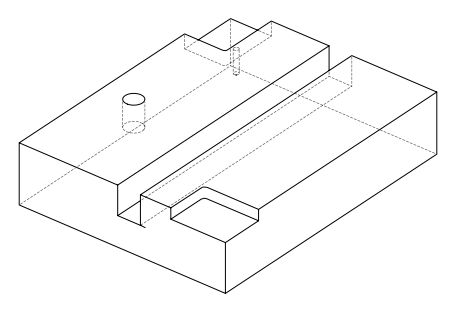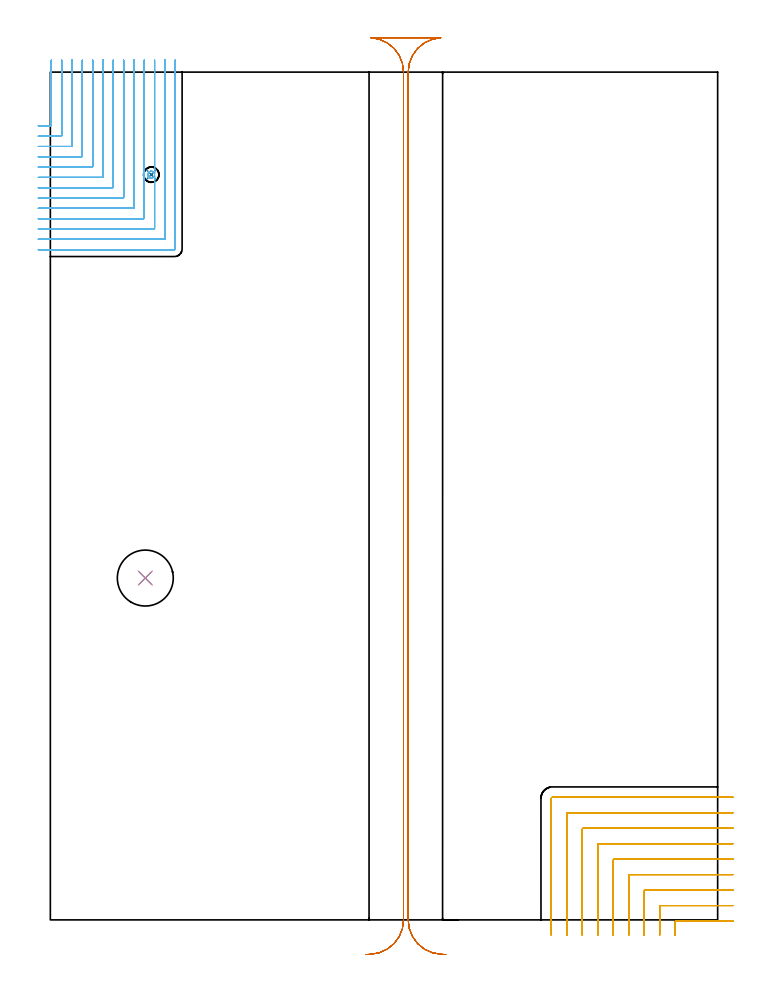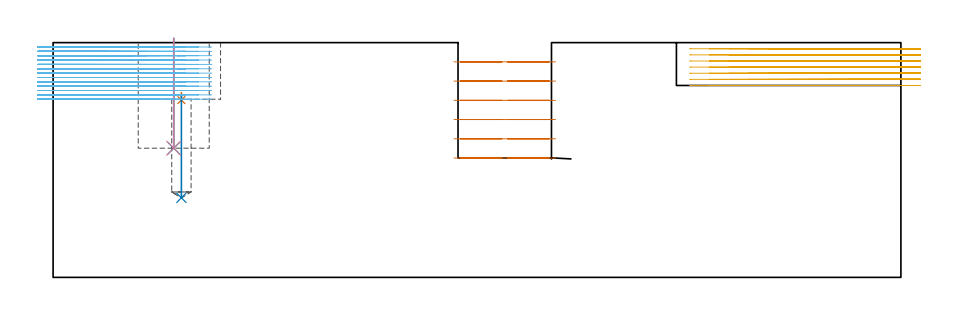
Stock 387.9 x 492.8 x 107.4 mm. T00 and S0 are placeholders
(PLAN: 7 operations, 6 tool changes, 74.8 min)
(1 SPOT_DRILL | STEP1POCKET | NXT0321_9005460120000 | 0.03 min | 2803 mm3)
(2 DRILL_BLIND_HOLE_INTO_CENTER | STEP1POCKET | UGT0301_205 | 0.2 min | 2714 mm3)
(3 INDEXABLE_INSERT_DRILL_BLIND_HOLE_FROM_SOLID | STEP1POCKET_1 | NXT0302_013 | 0.2 min | 16615 mm3)
(4 DRILL_TO_ENLARGE_BLIND_HOLE | STEP1POCKET_1 | UGT0301_382 | 0.2 min | 23415 mm3)
(5 MILL_CORNER_NOTCH_RECTANGULAR | CORNER_NOTCH_RECTANGULAR | NXT0201_011 | Follow Part, ap 3, ae 75% | 15.87 min | 155416 mm3)
(6 MILL_CORNER_NOTCH_RECTANGULAR_1 | CORNER_NOTCH_RECTANGULAR_1 | NXT0201_009 | Follow Part, ap 2, ae 75% | 44.31 min | 209743 mm3)
(7 MILL_RECTANGULAR_SLOT | SLOT_RECTANGULAR | UGT0201_019 | Follow Part, ap 10, ae 75% | 13.95 min | 1111227 mm3)
(TOOL NXT0321_9005460120000 | NC Spot Drill, 142deg, 12mm, Carbide, Uncoated | D12 PA142 FL30 Z2)
(TOOL UGT0301_205 | Twist Drill 8.9 mm | D8.9 PA118 FL78 Z2)
(TOOL NXT0302_013 | Index. Insert Drill 21mm [880-D2100L25-05] | D21 PA176 FL105 Z2)
(TOOL UGT0301_382 | Twist Drill Flat Bottom 32.5 mm | D32.5 PA180 FL175 Z2)
(TOOL NXT0201_011 | ENDMILL 12mm [2P460-1200-NA 1630] | D12 FL38 Z6)
(TOOL NXT0201_009 | ENDMILL 8mm [2P460-0800-NA 1630] | D8 FL26 Z6)
(TOOL UGT0201_019 | End mill 40 mm | D40 FL63 Z6)
(OP 1 SPOT_DRILL)
G17 G21 G94 G90
T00 M6
G54
G17 G0 G90 X58.7 Y433.2 S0 M3
G43 Z117.4 H0
G94 G81 G98 Z81.117 F250. R84.5
G80
M5
M2
(OP 2 DRILL_BLIND_HOLE_INTO_CENTER)
G17 G21 G94 G90
T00 M6
G54
G17 G0 G90 X58.7 Y433.2 S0 M3
G43 Z117.4 H0
G94 G81 G98 Z36.4 F250. R83.5
G80
M5
M2
(OP 3 INDEXABLE_INSERT_DRILL_BLIND_HOLE_FROM_SOLID)
G17 G21 G94 G90
T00 M6
G54
G17 G0 G90 X55.2 Y198.7 S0 M3
G43 Z117.4 H1
G94 G81 G98 Z59.1 F250. R109.4
G80
M5
M2
(OP 4 DRILL_TO_ENLARGE_BLIND_HOLE)
G17 G21 G94 G90
T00 M6
G54
G17 G0 G90 X55.2 Y198.7 S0 M3
G43 Z117.4 H0
G94 G81 G98 Z59.1 F250. R109.4
G80
M5
M2
(OP 5 MILL_CORNER_NOTCH_RECTANGULAR)
G17 G21 G94 G90
T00 M6
G54
G17 G0 G90 X396.859 Y-0.7 S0 M3
G43 Z117.4 H1
Z104.6
G94 G1 X393.859 F250.
X363.794 F500.
G3 X363.2 Y-1.294 R0.6
G1 Y-6.
Y-9. F250.
G0 Z117.4
X396.9 Y8.3
Z104.6
G1 X393.9
X354.795 F500.
G3 X354.2 Y7.705 R0.6
G1 Y-6.
Y-9. F250.
G0 Z117.4
X396.9 Y17.3
Z104.6
G1 X393.9
X345.795 F500.
G3 X345.2 Y16.705 R0.6
G1 Y-6.
Y-9. F250.
G0 Z117.4
X396.9 Y26.3
Z104.6
G1 X393.9
X336.795 F500.
G3 X336.2 Y25.705 R0.6
G1 Y-6.
Y-9. F250.
G0 Z117.4
X396.9 Y35.3
Z104.6
G1 X393.9
X327.795 F500.
G3 X327.2 Y34.705 R0.6
G1 Y-6.
Y-9. F250.
G0 Z117.4
X396.9 Y44.3
Z104.6
G1 X393.9
X318.796 F500.
G3 X318.2 Y43.704 R0.6
G1 Y-6.
Y-9. F250.
G0 Z117.4
X396.9 Y53.3
Z104.6
G1 X393.9
X309.796 F500.
G3 X309.2 Y52.704 R0.6
G1 Y-6.
Y-9. F250.
G0 Z117.4
X396.9 Y62.3
Z104.6
G1 X393.9
X300.796 F500.
G3 X300.2 Y61.704 R0.6
G1 Y-6.
Y-9. F250.
G0 Z117.4
X396.9 Y71.3
Z104.6
G1 X393.9
X291.796 F500.
G3 X291.2 Y70.704 R0.6
G1 Y-6.
Y-9. F250.
G0 Z117.4
X396.859 Y-0.7
Z101.8
G1 X393.859
X363.794 F500.
G3 X363.2 Y-1.294 R0.6
G1 Y-6.
Y-9. F250.
G0 Z117.4
X396.9 Y8.3
Z101.8
G1 X393.9
X354.794 F500.
G3 X354.2 Y7.706 R0.6
G1 Y-6.
Y-9. F250.
G0 Z117.4
X396.9 Y17.3
Z101.8
G1 X393.9
X345.795 F500.
G3 X345.2 Y16.705 R0.6
G1 Y-6.
Y-9. F250.
G0 Z117.4
X396.9 Y26.3
Z101.8
G1 X393.9
X336.795 F500.
G3 X336.2 Y25.705 R0.6
G1 Y-6.
Y-9. F250.
G0 Z117.4
X396.9 Y35.3
Z101.8
G1 X393.9
X327.795 F500.
G3 X327.2 Y34.705 R0.6
G1 Y-6.
Y-9. F250.
G0 Z117.4
X396.9 Y44.3
Z101.8
G1 X393.9
X318.796 F500.
G3 X318.2 Y43.704 R0.6
G1 Y-6.
Y-9. F250.
G0 Z117.4
X396.9 Y53.3
Z101.8
G1 X393.9
X309.796 F500.
G3 X309.2 Y52.704 R0.6
G1 Y-6.
Y-9. F250.
G0 Z117.4
X396.9 Y62.3
Z101.8
G1 X393.9
X300.796 F500.
G3 X300.2 Y61.704 R0.6
G1 Y-6.
Y-9. F250.
G0 Z117.4
X396.9 Y71.3
Z101.8
G1 X393.9
X291.796 F500.
G3 X291.2 Y70.704 R0.6
G1 Y-6.
Y-9. F250.
G0 Z117.4
X396.859 Y-0.7
Z99.
G1 X393.859
X363.794 F500.
G3 X363.2 Y-1.294 R0.6
G1 Y-6.
Y-9. F250.
G0 Z117.4
X396.9 Y8.3
Z99.
G1 X393.9
X354.794 F500.
G3 X354.2 Y7.706 R0.6
G1 Y-6.
Y-9. F250.
G0 Z117.4
X396.9 Y17.3
Z99.
G1 X393.9
X345.795 F500.
G3 X345.2 Y16.705 R0.6
G1 Y-6.
Y-9. F250.
G0 Z117.4
X396.9 Y26.3
Z99.
G1 X393.9
X336.795 F500.
G3 X336.2 Y25.705 R0.6
G1 Y-6.
Y-9. F250.
G0 Z117.4
X396.9 Y35.3
Z99.
G1 X393.9
X327.795 F500.
G3 X327.2 Y34.705 R0.6
G1 Y-6.
Y-9. F250.
G0 Z117.4
X396.9 Y44.3
Z99.
G1 X393.9
X318.796 F500.
G3 X318.2 Y43.704 R0.6
G1 Y-6.
Y-9. F250.
G0 Z117.4
X396.9 Y53.3
Z99.
G1 X393.9
X309.796 F500.
G3 X309.2 Y52.704 R0.6
G1 Y-6.
Y-9. F250.
G0 Z117.4
X396.9 Y62.3
Z99.
G1 X393.9
X300.796 F500.
G3 X300.2 Y61.704 R0.6
G1 Y-6.
Y-9. F250.
G0 Z117.4
X396.9 Y71.3
Z99.
G1 X393.9
X291.796 F500.
G3 X291.2 Y70.704 R0.6
G1 Y-6.
Y-9. F250.
G0 Z117.4
X396.859 Y-0.7
Z96.2
G1 X393.859
X363.794 F500.
G3 X363.2 Y-1.294 R0.6
G1 Y-6.
Y-9. F250.
G0 Z117.4
X396.9 Y8.3
Z96.2
G1 X393.9
X354.794 F500.
G3 X354.2 Y7.706 R0.6
G1 Y-6.
Y-9. F250.
G0 Z117.4
X396.9 Y17.3
Z96.2
G1 X393.9
X345.795 F500.
G3 X345.2 Y16.705 R0.6
G1 Y-6.
Y-9. F250.
G0 Z117.4
X396.9 Y26.3
Z96.2
G1 X393.9
X336.795 F500.
G3 X336.2 Y25.705 R0.6
G1 Y-6.
Y-9. F250.
G0 Z117.4
X396.9 Y35.3
Z96.2
G1 X393.9
X327.795 F500.
G3 X327.2 Y34.705 R0.6
G1 Y-6.
Y-9. F250.
G0 Z117.4
X396.9 Y44.3
Z96.2
G1 X393.9
X318.796 F500.
G3 X318.2 Y43.704 R0.6
G1 Y-6.
Y-9. F250.
G0 Z117.4
X396.9 Y53.3
Z96.2
G1 X393.9
X309.796 F500.
G3 X309.2 Y52.704 R0.6
G1 Y-6.
Y-9. F250.
G0 Z117.4
X396.9 Y62.3
Z96.2
G1 X393.9
X300.796 F500.
G3 X300.2 Y61.704 R0.6
G1 Y-6.
Y-9. F250.
G0 Z117.4
X396.9 Y71.3
Z96.2
G1 X393.9
X291.796 F500.
G3 X291.2 Y70.704 R0.6
G1 Y-6.
Y-9. F250.
G0 Z117.4
X396.859 Y-0.7
Z93.4
G1 X393.859
X363.794 F500.
G3 X363.2 Y-1.294 R0.6
G1 Y-6.
Y-9. F250.
G0 Z117.4
X396.9 Y8.3
Z93.4
G1 X393.9
X354.794 F500.
G3 X354.2 Y7.706 R0.6
G1 Y-6.
Y-9. F250.
G0 Z117.4
X396.9 Y17.3
Z93.4
G1 X393.9
X345.795 F500.
G3 X345.2 Y16.705 R0.6
G1 Y-6.
Y-9. F250.
G0 Z117.4
X396.9 Y26.3
Z93.4
G1 X393.9
X336.795 F500.
G3 X336.2 Y25.705 R0.6
G1 Y-6.
Y-9. F250.
G0 Z117.4
X396.9 Y35.3
Z93.4
G1 X393.9
X327.795 F500.
G3 X327.2 Y34.705 R0.6
G1 Y-6.
Y-9. F250.
G0 Z117.4
X396.9 Y44.3
Z93.4
G1 X393.9
X318.796 F500.
G3 X318.2 Y43.704 R0.6
G1 Y-6.
Y-9. F250.
G0 Z117.4
X396.9 Y53.3
Z93.4
G1 X393.9
X309.796 F500.
G3 X309.2 Y52.704 R0.6
G1 Y-6.
Y-9. F250.
G0 Z117.4
X396.9 Y62.3
Z93.4
G1 X393.9
X300.796 F500.
G3 X300.2 Y61.704 R0.6
G1 Y-6.
Y-9. F250.
G0 Z117.4
X396.9 Y71.3
Z93.4
G1 X393.9
X291.796 F500.
G3 X291.2 Y70.704 R0.6
G1 Y-6.
Y-9. F250.
G0 Z117.4
X396.859 Y-0.7
Z90.6
G1 X393.859
X363.794 F500.
G3 X363.2 Y-1.294 R0.6
G1 Y-6.
Y-9. F250.
G0 Z117.4
X396.9 Y8.3
Z90.6
G1 X393.9
X354.794 F500.
G3 X354.2 Y7.706 R0.6
G1 Y-6.
Y-9. F250.
G0 Z117.4
X396.9 Y17.3
Z90.6
G1 X393.9
X345.795 F500.
G3 X345.2 Y16.705 R0.6
G1 Y-6.
Y-9. F250.
G0 Z117.4
X396.9 Y26.3
Z90.6
G1 X393.9
X336.795 F500.
G3 X336.2 Y25.705 R0.6
G1 Y-6.
Y-9. F250.
G0 Z117.4
X396.9 Y35.3
Z90.6
G1 X393.9
X327.795 F500.
G3 X327.2 Y34.705 R0.6
G1 Y-6.
Y-9. F250.
G0 Z117.4
X396.9 Y44.3
Z90.6
G1 X393.9
X318.796 F500.
G3 X318.2 Y43.704 R0.6
G1 Y-6.
Y-9. F250.
G0 Z117.4
X396.9 Y53.3
Z90.6
G1 X393.9
X309.796 F500.
G3 X309.2 Y52.704 R0.6
G1 Y-6.
Y-9. F250.
G0 Z117.4
X396.9 Y62.3
Z90.6
G1 X393.9
X300.796 F500.
G3 X300.2 Y61.704 R0.6
G1 Y-6.
Y-9. F250.
G0 Z117.4
X396.9 Y71.3
Z90.6
G1 X393.9
X291.796 F500.
G3 X291.2 Y70.704 R0.6
G1 Y-6.
Y-9. F250.
G0 Z117.4
X396.859 Y-0.7
Z87.8
G1 X393.859
X363.794 F500.
G3 X363.2 Y-1.294 R0.6
G1 Y-6.
Y-9. F250.
G0 Z117.4
X396.9 Y8.3
Z87.8
G1 X393.9
X354.794 F500.
G3 X354.2 Y7.706 R0.6
G1 Y-6.
Y-9. F250.
G0 Z117.4
X396.9 Y17.3
Z87.8
G1 X393.9
X345.795 F500.
G3 X345.2 Y16.705 R0.6
G1 Y-6.
Y-9. F250.
G0 Z117.4
X396.9 Y26.3
Z87.8
G1 X393.9
X336.795 F500.
G3 X336.2 Y25.705 R0.6
G1 Y-6.
Y-9. F250.
G0 Z117.4
X396.9 Y35.3
Z87.8
G1 X393.9
X327.795 F500.
G3 X327.2 Y34.705 R0.6
G1 Y-6.
Y-9. F250.
G0 Z117.4
X396.9 Y44.3
Z87.8
G1 X393.9
X318.796 F500.
G3 X318.2 Y43.704 R0.6
G1 Y-6.
Y-9. F250.
G0 Z117.4
X396.9 Y53.3
Z87.8
G1 X393.9
X309.796 F500.
G3 X309.2 Y52.704 R0.6
G1 Y-6.
Y-9. F250.
G0 Z117.4
X396.9 Y62.3
Z87.8
G1 X393.9
X300.796 F500.
G3 X300.2 Y61.704 R0.6
G1 Y-6.
Y-9. F250.
G0 Z117.4
X396.9 Y71.3
Z87.8
G1 X393.9
X291.796 F500.
G3 X291.2 Y70.704 R0.6
G1 Y-6.
Y-9. F250.
G0 Z117.4
M5
M2
(OP 6 MILL_CORNER_NOTCH_RECTANGULAR_1)
G17 G21 G94 G90
T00 M6
G54
G17 G0 G90 X-7. Y461.6 S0 M3
G43 Z117.4 H1
Z105.408
G94 G1 X-4. F250.
X0.205 F500.
G3 X0.6 Y461.995 R0.4
G1 Y496.8
Y499.8 F250.
G0 Z117.4
X-7. Y455.6
Z105.408
G1 X-4.
X6.205 F500.
G3 X6.6 Y455.995 R0.4
G1 Y496.8
Y499.8 F250.
G0 Z117.4
X-7. Y449.6
Z105.408
G1 X-4.
X12.205 F500.
G3 X12.6 Y449.995 R0.4
G1 Y496.8
Y499.8 F250.
G0 Z117.4
X-7. Y443.6
Z105.408
G1 X-4.
X18.205 F500.
G3 X18.6 Y443.995 R0.4
G1 Y496.8
Y499.8 F250.
G0 Z117.4
X-7. Y437.6
Z105.408
G1 X-4.
X24.204 F500.
G3 X24.6 Y437.996 R0.4
G1 Y496.8
Y499.8 F250.
G0 Z117.4
X-7. Y431.6
Z105.408
G1 X-4.
X30.204 F500.
G3 X30.6 Y431.996 R0.4
G1 Y496.8
Y499.8 F250.
G0 Z117.4
X-7. Y425.6
Z105.408
G1 X-4.
X36.204 F500.
G3 X36.6 Y425.996 R0.4
G1 Y496.8
Y499.8 F250.
G0 Z117.4
X-7. Y419.6
Z105.408
G1 X-4.
X42.204 F500.
G3 X42.6 Y419.996 R0.4
G1 Y496.8
Y499.8 F250.
G0 Z117.4
X-7. Y413.6
Z105.408
G1 X-4.
X48.204 F500.
G3 X48.6 Y413.996 R0.4
G1 Y496.8
Y499.8 F250.
G0 Z117.4
X-7. Y407.6
Z105.408
G1 X-4.
X54.204 F500.
G3 X54.6 Y407.996 R0.4
G1 Y496.8
Y499.8 F250.
G0 Z117.4
X-7. Y401.6
Z105.408
G1 X-4.
X60.203 F500.
G3 X60.6 Y401.997 R0.4
G1 Y432.647
G2 X59.16 Y431.269 R1.914
X58.826 Y431.219 R2.015
X57.507 Y431.607 R2.015
G1 X57.305 Y431.775
X57.217 Y431.866
X57.093 Y432.027
X56.874 Y432.424
G2 X56.873 Y433.986 R1.993
X57.914 Y435.026 R1.91
X59.48 Y435.024 R1.991
G1 X59.88 Y434.802
G2 X60.6 Y433.776 R1.998
G1 Y496.8
Y499.8 F250.
G0 Z117.4
X-7. Y395.6
Z105.408
G1 X-4.
X66.203 F500.
G3 X66.6 Y395.997 R0.4
G1 Y496.8
Y499.8 F250.
G0 Z117.4
X-7. Y389.6
Z105.408
G1 X-4.
X72.1 F500.
G3 X72.6 Y390.1 R0.5
G1 Y496.8
Y499.8 F250.
G0 Z117.4
X-7. Y461.6
Z103.415
G1 X-4.
X0.205 F500.
G3 X0.6 Y461.995 R0.4
G1 Y496.8
Y499.8 F250.
G0 Z117.4
X-7. Y455.6
Z103.415
G1 X-4.
X6.205 F500.
G3 X6.6 Y455.995 R0.4
G1 Y496.8
Y499.8 F250.
G0 Z117.4
X-7. Y449.6
Z103.415
G1 X-4.
X12.205 F500.
G3 X12.6 Y449.995 R0.4
G1 Y496.8
Y499.8 F250.
G0 Z117.4
X-7. Y443.6
Z103.415
G1 X-4.
X18.205 F500.
G3 X18.6 Y443.995 R0.4
G1 Y496.8
Y499.8 F250.
G0 Z117.4
X-7. Y437.6
Z103.415
G1 X-4.
X24.205 F500.
G3 X24.6 Y437.995 R0.4
G1 Y496.8
Y499.8 F250.
G0 Z117.4
X-7. Y431.6
Z103.415
G1 X-4.
X30.204 F500.
G3 X30.6 Y431.996 R0.4
G1 Y496.8
Y499.8 F250.
G0 Z117.4
X-7. Y425.6
Z103.415
G1 X-4.
X36.204 F500.
G3 X36.6 Y425.996 R0.4
G1 Y496.8
Y499.8 F250.
G0 Z117.4
X-7. Y419.6
Z103.415
G1 X-4.
X42.204 F500.
G3 X42.6 Y419.996 R0.4
G1 Y496.8
Y499.8 F250.
G0 Z117.4
X-7. Y413.6
Z103.415
G1 X-4.
X48.204 F500.
G3 X48.6 Y413.996 R0.4
G1 Y496.8
Y499.8 F250.
G0 Z117.4
X-7. Y407.6
Z103.415
G1 X-4.
X54.204 F500.
G3 X54.6 Y407.996 R0.4
G1 Y496.8
Y499.8 F250.
G0 Z117.4
X-7. Y401.6
Z103.415
G1 X-4.
X60.203 F500.
G3 X60.6 Y401.997 R0.4
G1 Y432.647
G2 X59.16 Y431.269 R1.914
X57.507 Y431.607 R2.015
G1 X57.305 Y431.775
X57.217 Y431.866
X57.093 Y432.027
X56.874 Y432.424
G2 X56.873 Y433.986 R1.993
X57.914 Y435.026 R1.91
X59.48 Y435.024 R1.991
G1 X59.88 Y434.802
G2 X60.6 Y433.776 R1.998
G1 Y496.8
Y499.8 F250.
G0 Z117.4
X-7. Y395.6
Z103.415
G1 X-4.
X66.203 F500.
G3 X66.6 Y395.997 R0.4
G1 Y496.8
Y499.8 F250.
G0 Z117.4
X-7. Y389.6
Z103.415
G1 X-4.
X72.1 F500.
G3 X72.6 Y390.1 R0.5
G1 Y496.8
Y499.8 F250.
G0 Z117.4
X-7. Y461.6
Z101.423
G1 X-4.
X0.205 F500.
G3 X0.6 Y461.995 R0.4
G1 Y496.8
Y499.8 F250.
G0 Z117.4
X-7. Y455.6
Z101.423
G1 X-4.
X6.205 F500.
G3 X6.6 Y455.995 R0.4
G1 Y496.8
Y499.8 F250.
G0 Z117.4
X-7. Y449.6
Z101.423
G1 X-4.
X12.205 F500.
G3 X12.6 Y449.995 R0.4
G1 Y496.8
Y499.8 F250.
G0 Z117.4
X-7. Y443.6
Z101.423
G1 X-4.
X18.205 F500.
G3 X18.6 Y443.995 R0.4
G1 Y496.8
Y499.8 F250.
G0 Z117.4
X-7. Y437.6
Z101.423
G1 X-4.
X24.205 F500.
G3 X24.6 Y437.995 R0.4
G1 Y496.8
Y499.8 F250.
G0 Z117.4
X-7. Y431.6
Z101.423
G1 X-4.
X30.204 F500.
G3 X30.6 Y431.996 R0.4
G1 Y496.8
Y499.8 F250.
G0 Z117.4
X-7. Y425.6
Z101.423
G1 X-4.
X36.204 F500.
G3 X36.6 Y425.996 R0.4
G1 Y496.8
Y499.8 F250.
G0 Z117.4
X-7. Y419.6
Z101.423
G1 X-4.
X42.204 F500.
G3 X42.6 Y419.996 R0.4
G1 Y496.8
Y499.8 F250.
G0 Z117.4
X-7. Y413.6
Z101.423
G1 X-4.
X48.204 F500.
G3 X48.6 Y413.996 R0.4
G1 Y496.8
Y499.8 F250.
G0 Z117.4
X-7. Y407.6
Z101.423
G1 X-4.
X54.204 F500.
G3 X54.6 Y407.996 R0.4
G1 Y496.8
Y499.8 F250.
G0 Z117.4
X-7. Y401.6
Z101.423
G1 X-4.
X60.203 F500.
G3 X60.6 Y401.997 R0.4
G1 Y432.647
G2 X59.16 Y431.269 R1.914
X57.507 Y431.607 R2.015
G1 X57.305 Y431.775
X57.217 Y431.866
X57.093 Y432.027
X56.874 Y432.424
G2 X56.873 Y433.986 R1.993
X57.914 Y435.026 R1.91
X59.48 Y435.024 R1.991
G1 X59.88 Y434.802
G2 X60.6 Y433.776 R1.998
G1 Y496.8
Y499.8 F250.
G0 Z117.4
X-7. Y395.6
Z101.423
G1 X-4.
X66.203 F500.
G3 X66.6 Y395.997 R0.4
G1 Y496.8
Y499.8 F250.
G0 Z117.4
X-7. Y389.6
Z101.423
G1 X-4.
X72.1 F500.
G3 X72.6 Y390.1 R0.5
G1 Y496.8
Y499.8 F250.
G0 Z117.4
X-7. Y461.6
Z99.431
G1 X-4.
X0.205 F500.
G3 X0.6 Y461.995 R0.4
G1 Y496.8
Y499.8 F250.
G0 Z117.4
X-7. Y455.6
Z99.431
G1 X-4.
X6.205 F500.
G3 X6.6 Y455.995 R0.4
G1 Y496.8
Y499.8 F250.
G0 Z117.4
X-7. Y449.6
Z99.431
G1 X-4.
X12.205 F500.
G3 X12.6 Y449.995 R0.4
G1 Y496.8
Y499.8 F250.
G0 Z117.4
X-7. Y443.6
Z99.431
G1 X-4.
X18.205 F500.
G3 X18.6 Y443.995 R0.4
G1 Y496.8
Y499.8 F250.
G0 Z117.4
X-7. Y437.6
Z99.431
G1 X-4.
X24.205 F500.
G3 X24.6 Y437.995 R0.4
G1 Y496.8
Y499.8 F250.
G0 Z117.4
X-7. Y431.6
Z99.431
G1 X-4.
X30.204 F500.
G3 X30.6 Y431.996 R0.4
G1 Y496.8
Y499.8 F250.
G0 Z117.4
X-7. Y425.6
Z99.431
G1 X-4.
X36.204 F500.
G3 X36.6 Y425.996 R0.4
G1 Y496.8
Y499.8 F250.
G0 Z117.4
X-7. Y419.6
Z99.431
G1 X-4.
X42.204 F500.
G3 X42.6 Y419.996 R0.4
G1 Y496.8
Y499.8 F250.
G0 Z117.4
X-7. Y413.6
Z99.431
G1 X-4.
X48.204 F500.
G3 X48.6 Y413.996 R0.4
G1 Y496.8
Y499.8 F250.
G0 Z117.4
X-7. Y407.6
Z99.431
G1 X-4.
X54.204 F500.
G3 X54.6 Y407.996 R0.4
G1 Y496.8
Y499.8 F250.
G0 Z117.4
X-7. Y401.6
Z99.431
G1 X-4.
X60.203 F500.
G3 X60.6 Y401.997 R0.4
G1 Y432.647
G2 X59.16 Y431.269 R1.914
X57.507 Y431.607 R2.015
G1 X57.305 Y431.775
X57.217 Y431.866
X57.093 Y432.027
X56.874 Y432.424
G2 X56.873 Y433.986 R1.993
X57.914 Y435.026 R1.91
X59.48 Y435.024 R1.991
G1 X59.88 Y434.802
G2 X60.6 Y433.776 R1.998
G1 Y496.8
Y499.8 F250.
G0 Z117.4
X-7. Y395.6
Z99.431
G1 X-4.
X66.203 F500.
G3 X66.6 Y395.997 R0.4
G1 Y496.8
Y499.8 F250.
G0 Z117.4
X-7. Y389.6
Z99.431
G1 X-4.
X72.1 F500.
G3 X72.6 Y390.1 R0.5
G1 Y496.8
Y499.8 F250.
G0 Z117.4
X-7. Y461.6
Z97.438
G1 X-4.
X0.205 F500.
G3 X0.6 Y461.995 R0.4
G1 Y496.8
Y499.8 F250.
G0 Z117.4
X-7. Y455.6
Z97.438
G1 X-4.
X6.205 F500.
G3 X6.6 Y455.995 R0.4
G1 Y496.8
Y499.8 F250.
G0 Z117.4
X-7. Y449.6
Z97.438
G1 X-4.
X12.205 F500.
G3 X12.6 Y449.995 R0.4
G1 Y496.8
Y499.8 F250.
G0 Z117.4
X-7. Y443.6
Z97.438
G1 X-4.
X18.205 F500.
G3 X18.6 Y443.995 R0.4
G1 Y496.8
Y499.8 F250.
G0 Z117.4
X-7. Y437.6
Z97.438
G1 X-4.
X24.205 F500.
G3 X24.6 Y437.995 R0.4
G1 Y496.8
Y499.8 F250.
G0 Z117.4
X-7. Y431.6
Z97.438
G1 X-4.
X30.204 F500.
G3 X30.6 Y431.996 R0.4
G1 Y496.8
Y499.8 F250.
G0 Z117.4
X-7. Y425.6
Z97.438
G1 X-4.
X36.204 F500.
G3 X36.6 Y425.996 R0.4
G1 Y496.8
Y499.8 F250.
G0 Z117.4
X-7. Y419.6
Z97.438
G1 X-4.
X42.204 F500.
G3 X42.6 Y419.996 R0.4
G1 Y496.8
Y499.8 F250.
G0 Z117.4
X-7. Y413.6
Z97.438
G1 X-4.
X48.204 F500.
G3 X48.6 Y413.996 R0.4
G1 Y496.8
Y499.8 F250.
G0 Z117.4
X-7. Y407.6
Z97.438
G1 X-4.
X54.204 F500.
G3 X54.6 Y407.996 R0.4
G1 Y496.8
Y499.8 F250.
G0 Z117.4
X-7. Y401.6
Z97.438
G1 X-4.
X60.203 F500.
G3 X60.6 Y401.997 R0.4
G1 Y432.647
G2 X59.16 Y431.269 R1.914
X57.507 Y431.607 R2.015
G1 X57.305 Y431.775
X57.217 Y431.866
X57.093 Y432.027
X56.874 Y432.424
G2 X56.873 Y433.986 R1.993
X57.914 Y435.026 R1.91
X59.48 Y435.024 R1.991
G1 X59.88 Y434.802
G2 X60.6 Y433.776 R1.998
G1 Y496.8
Y499.8 F250.
G0 Z117.4
X-7. Y395.6
Z97.438
G1 X-4.
X66.203 F500.
G3 X66.6 Y395.997 R0.4
G1 Y496.8
Y499.8 F250.
G0 Z117.4
X-7. Y389.6
Z97.438
G1 X-4.
X72.1 F500.
G3 X72.6 Y390.1 R0.5
G1 Y496.8
Y499.8 F250.
G0 Z117.4
X-7. Y461.6
Z95.446
G1 X-4.
X0.205 F500.
G3 X0.6 Y461.995 R0.4
G1 Y496.8
Y499.8 F250.
G0 Z117.4
X-7. Y455.6
Z95.446
G1 X-4.
X6.205 F500.
G3 X6.6 Y455.995 R0.4
G1 Y496.8
Y499.8 F250.
G0 Z117.4
X-7. Y449.6
Z95.446
G1 X-4.
X12.205 F500.
G3 X12.6 Y449.995 R0.4
G1 Y496.8
Y499.8 F250.
G0 Z117.4
X-7. Y443.6
Z95.446
G1 X-4.
X18.205 F500.
G3 X18.6 Y443.995 R0.4
G1 Y496.8
Y499.8 F250.
G0 Z117.4
X-7. Y437.6
Z95.446
G1 X-4.
X24.205 F500.
G3 X24.6 Y437.995 R0.4
G1 Y496.8
Y499.8 F250.
G0 Z117.4
X-7. Y431.6
Z95.446
G1 X-4.
X30.204 F500.
G3 X30.6 Y431.996 R0.4
G1 Y496.8
Y499.8 F250.
G0 Z117.4
X-7. Y425.6
Z95.446
G1 X-4.
X36.204 F500.
G3 X36.6 Y425.996 R0.4
G1 Y496.8
Y499.8 F250.
G0 Z117.4
X-7. Y419.6
Z95.446
G1 X-4.
X42.204 F500.
G3 X42.6 Y419.996 R0.4
G1 Y496.8
Y499.8 F250.
G0 Z117.4
X-7. Y413.6
Z95.446
G1 X-4.
X48.204 F500.
G3 X48.6 Y413.996 R0.4
G1 Y496.8
Y499.8 F250.
G0 Z117.4
X-7. Y407.6
Z95.446
G1 X-4.
X54.204 F500.
G3 X54.6 Y407.996 R0.4
G1 Y496.8
Y499.8 F250.
G0 Z117.4
X-7. Y401.6
Z95.446
G1 X-4.
X60.203 F500.
G3 X60.6 Y401.997 R0.4
G1 Y432.647
G2 X59.16 Y431.269 R1.914
X57.507 Y431.607 R2.015
G1 X57.305 Y431.775
X57.217 Y431.866
X57.093 Y432.027
X56.874 Y432.424
G2 X56.873 Y433.986 R1.993
X57.914 Y435.026 R1.91
X59.48 Y435.024 R1.991
G1 X59.88 Y434.802
G2 X60.6 Y433.776 R1.998
G1 Y496.8
Y499.8 F250.
G0 Z117.4
X-7. Y395.6
Z95.446
G1 X-4.
X66.203 F500.
G3 X66.6 Y395.997 R0.4
G1 Y496.8
Y499.8 F250.
G0 Z117.4
X-7. Y389.6
Z95.446
G1 X-4.
X72.1 F500.
G3 X72.6 Y390.1 R0.5
G1 Y496.8
Y499.8 F250.
G0 Z117.4
X-7. Y461.6
Z93.454
G1 X-4.
X0.205 F500.
G3 X0.6 Y461.995 R0.4
G1 Y496.8
Y499.8 F250.
G0 Z117.4
X-7. Y455.6
Z93.454
G1 X-4.
X6.205 F500.
G3 X6.6 Y455.995 R0.4
G1 Y496.8
Y499.8 F250.
G0 Z117.4
X-7. Y449.6
Z93.454
G1 X-4.
X12.205 F500.
G3 X12.6 Y449.995 R0.4
G1 Y496.8
Y499.8 F250.
G0 Z117.4
X-7. Y443.6
Z93.454
G1 X-4.
X18.205 F500.
G3 X18.6 Y443.995 R0.4
G1 Y496.8
Y499.8 F250.
G0 Z117.4
X-7. Y437.6
Z93.454
G1 X-4.
X24.205 F500.
G3 X24.6 Y437.995 R0.4
G1 Y496.8
Y499.8 F250.
G0 Z117.4
X-7. Y431.6
Z93.454
G1 X-4.
X30.204 F500.
G3 X30.6 Y431.996 R0.4
G1 Y496.8
Y499.8 F250.
G0 Z117.4
X-7. Y425.6
Z93.454
G1 X-4.
X36.204 F500.
G3 X36.6 Y425.996 R0.4
G1 Y496.8
Y499.8 F250.
G0 Z117.4
X-7. Y419.6
Z93.454
G1 X-4.
X42.204 F500.
G3 X42.6 Y419.996 R0.4
G1 Y496.8
Y499.8 F250.
G0 Z117.4
X-7. Y413.6
Z93.454
G1 X-4.
X48.204 F500.
G3 X48.6 Y413.996 R0.4
G1 Y496.8
Y499.8 F250.
G0 Z117.4
X-7. Y407.6
Z93.454
G1 X-4.
X54.204 F500.
G3 X54.6 Y407.996 R0.4
G1 Y496.8
Y499.8 F250.
G0 Z117.4
X-7. Y401.6
Z93.454
G1 X-4.
X60.203 F500.
G3 X60.6 Y401.997 R0.4
G1 Y432.647
G2 X58.858 Y431.222 R1.927
G1 X58.817 Y431.219
X58.537 Y431.222
X58.496 Y431.226
X58.194 Y431.28
X57.834 Y431.412
X57.795 Y431.43
G2 X56.874 Y432.424 R1.861
X56.873 Y433.986 R1.993
X57.914 Y435.026 R1.91
X59.48 Y435.024 R1.991
G1 X59.88 Y434.802
G2 X60.6 Y433.776 R1.998
G1 Y496.8
Y499.8 F250.
G0 Z117.4
X-7. Y395.6
Z93.454
G1 X-4.
X66.203 F500.
G3 X66.6 Y395.997 R0.4
G1 Y496.8
Y499.8 F250.
G0 Z117.4
X-7. Y389.6
Z93.454
G1 X-4.
X72.1 F500.
G3 X72.6 Y390.1 R0.5
G1 Y496.8
Y499.8 F250.
G0 Z117.4
X-7. Y461.6
Z91.462
G1 X-4.
X0.205 F500.
G3 X0.6 Y461.995 R0.4
G1 Y496.8
Y499.8 F250.
G0 Z117.4
X-7. Y455.6
Z91.462
G1 X-4.
X6.205 F500.
G3 X6.6 Y455.995 R0.4
G1 Y496.8
Y499.8 F250.
G0 Z117.4
X-7. Y449.6
Z91.462
G1 X-4.
X12.205 F500.
G3 X12.6 Y449.995 R0.4
G1 Y496.8
Y499.8 F250.
G0 Z117.4
X-7. Y443.6
Z91.462
G1 X-4.
X18.205 F500.
G3 X18.6 Y443.995 R0.4
G1 Y496.8
Y499.8 F250.
G0 Z117.4
X-7. Y437.6
Z91.462
G1 X-4.
X24.205 F500.
G3 X24.6 Y437.995 R0.4
G1 Y496.8
Y499.8 F250.
G0 Z117.4
X-7. Y431.6
Z91.462
G1 X-4.
X30.204 F500.
G3 X30.6 Y431.996 R0.4
G1 Y496.8
Y499.8 F250.
G0 Z117.4
X-7. Y425.6
Z91.462
G1 X-4.
X36.204 F500.
G3 X36.6 Y425.996 R0.4
G1 Y496.8
Y499.8 F250.
G0 Z117.4
X-7. Y419.6
Z91.462
G1 X-4.
X42.204 F500.
G3 X42.6 Y419.996 R0.4
G1 Y496.8
Y499.8 F250.
G0 Z117.4
X-7. Y413.6
Z91.462
G1 X-4.
X48.204 F500.
G3 X48.6 Y413.996 R0.4
G1 Y496.8
Y499.8 F250.
G0 Z117.4
X-7. Y407.6
Z91.462
G1 X-4.
X54.204 F500.
G3 X54.6 Y407.996 R0.4
G1 Y496.8
Y499.8 F250.
G0 Z117.4
X-7. Y401.6
Z91.462
G1 X-4.
X60.203 F500.
G3 X60.6 Y401.997 R0.4
G1 Y432.647
G2 X58.838 Y431.219 R1.931
X56.874 Y432.424 R1.962
X56.873 Y433.986 R1.993
X57.914 Y435.026 R1.91
X59.48 Y435.024 R1.991
G1 X59.88 Y434.802
G2 X60.6 Y433.776 R1.998
G1 Y496.8
Y499.8 F250.
G0 Z117.4
X-7. Y395.6
Z91.462
G1 X-4.
X66.203 F500.
G3 X66.6 Y395.997 R0.4
G1 Y496.8
Y499.8 F250.
G0 Z117.4
X-7. Y389.6
Z91.462
G1 X-4.
X72.1 F500.
G3 X72.6 Y390.1 R0.5
G1 Y496.8
Y499.8 F250.
G0 Z117.4
X-7. Y461.6
Z89.469
G1 X-4.
X0.205 F500.
G3 X0.6 Y461.995 R0.4
G1 Y496.8
Y499.8 F250.
G0 Z117.4
X-7. Y455.6
Z89.469
G1 X-4.
X6.205 F500.
G3 X6.6 Y455.995 R0.4
G1 Y496.8
Y499.8 F250.
G0 Z117.4
X-7. Y449.6
Z89.469
G1 X-4.
X12.205 F500.
G3 X12.6 Y449.995 R0.4
G1 Y496.8
Y499.8 F250.
G0 Z117.4
X-7. Y443.6
Z89.469
G1 X-4.
X18.205 F500.
G3 X18.6 Y443.995 R0.4
G1 Y496.8
Y499.8 F250.
G0 Z117.4
X-7. Y437.6
Z89.469
G1 X-4.
X24.205 F500.
G3 X24.6 Y437.995 R0.4
G1 Y496.8
Y499.8 F250.
G0 Z117.4
X-7. Y431.6
Z89.469
G1 X-4.
X30.204 F500.
G3 X30.6 Y431.996 R0.4
G1 Y496.8
Y499.8 F250.
G0 Z117.4
X-7. Y425.6
Z89.469
G1 X-4.
X36.204 F500.
G3 X36.6 Y425.996 R0.4
G1 Y496.8
Y499.8 F250.
G0 Z117.4
X-7. Y419.6
Z89.469
G1 X-4.
X42.204 F500.
G3 X42.6 Y419.996 R0.4
G1 Y496.8
Y499.8 F250.
G0 Z117.4
X-7. Y413.6
Z89.469
G1 X-4.
X48.204 F500.
G3 X48.6 Y413.996 R0.4
G1 Y496.8
Y499.8 F250.
G0 Z117.4
X-7. Y407.6
Z89.469
G1 X-4.
X54.204 F500.
G3 X54.6 Y407.996 R0.4
G1 Y496.8
Y499.8 F250.
G0 Z117.4
X-7. Y401.6
Z89.469
G1 X-4.
X60.203 F500.
G3 X60.6 Y401.997 R0.4
G1 Y432.647
G2 X58.838 Y431.219 R1.931
X56.874 Y432.424 R1.962
X56.873 Y433.986 R1.993
X57.914 Y435.026 R1.91
X59.48 Y435.024 R1.991
G1 X59.88 Y434.802
G2 X60.6 Y433.776 R1.998
G1 Y496.8
Y499.8 F250.
G0 Z117.4
X-7. Y395.6
Z89.469
G1 X-4.
X66.203 F500.
G3 X66.6 Y395.997 R0.4
G1 Y496.8
Y499.8 F250.
G0 Z117.4
X-7. Y389.6
Z89.469
G1 X-4.
X72.1 F500.
G3 X72.6 Y390.1 R0.5
G1 Y496.8
Y499.8 F250.
G0 Z117.4
X-7. Y461.6
Z87.477
G1 X-4.
X0.205 F500.
G3 X0.6 Y461.995 R0.4
G1 Y496.8
Y499.8 F250.
G0 Z117.4
X-7. Y455.6
Z87.477
G1 X-4.
X6.205 F500.
G3 X6.6 Y455.995 R0.4
G1 Y496.8
Y499.8 F250.
G0 Z117.4
X-7. Y449.6
Z87.477
G1 X-4.
X12.205 F500.
G3 X12.6 Y449.995 R0.4
G1 Y496.8
Y499.8 F250.
G0 Z117.4
X-7. Y443.6
Z87.477
G1 X-4.
X18.205 F500.
G3 X18.6 Y443.995 R0.4
G1 Y496.8
Y499.8 F250.
G0 Z117.4
X-7. Y437.6
Z87.477
G1 X-4.
X24.205 F500.
G3 X24.6 Y437.995 R0.4
G1 Y496.8
Y499.8 F250.
G0 Z117.4
X-7. Y431.6
Z87.477
G1 X-4.
X30.204 F500.
G3 X30.6 Y431.996 R0.4
G1 Y496.8
Y499.8 F250.
G0 Z117.4
X-7. Y425.6
Z87.477
G1 X-4.
X36.204 F500.
G3 X36.6 Y425.996 R0.4
G1 Y496.8
Y499.8 F250.
G0 Z117.4
X-7. Y419.6
Z87.477
G1 X-4.
X42.204 F500.
G3 X42.6 Y419.996 R0.4
G1 Y496.8
Y499.8 F250.
G0 Z117.4
X-7. Y413.6
Z87.477
G1 X-4.
X48.204 F500.
G3 X48.6 Y413.996 R0.4
G1 Y496.8
Y499.8 F250.
G0 Z117.4
X-7. Y407.6
Z87.477
G1 X-4.
X54.204 F500.
G3 X54.6 Y407.996 R0.4
G1 Y496.8
Y499.8 F250.
G0 Z117.4
X-7. Y401.6
Z87.477
G1 X-4.
X60.203 F500.
G3 X60.6 Y401.997 R0.4
G1 Y432.647
G2 X58.838 Y431.219 R1.931
X56.874 Y432.424 R1.962
X56.873 Y433.986 R1.993
X57.914 Y435.026 R1.91
X59.48 Y435.024 R1.991
G1 X59.88 Y434.802
G2 X60.6 Y433.776 R1.998
G1 Y496.8
Y499.8 F250.
G0 Z117.4
X-7. Y395.6
Z87.477
G1 X-4.
X66.203 F500.
G3 X66.6 Y395.997 R0.4
G1 Y496.8
Y499.8 F250.
G0 Z117.4
X-7. Y389.6
Z87.477
G1 X-4.
X72.1 F500.
G3 X72.6 Y390.1 R0.5
G1 Y496.8
Y499.8 F250.
G0 Z117.4
X-7. Y461.6
Z85.485
G1 X-4.
X0.205 F500.
G3 X0.6 Y461.995 R0.4
G1 Y496.8
Y499.8 F250.
G0 Z117.4
X-7. Y455.6
Z85.485
G1 X-4.
X6.205 F500.
G3 X6.6 Y455.995 R0.4
G1 Y496.8
Y499.8 F250.
G0 Z117.4
X-7. Y449.6
Z85.485
G1 X-4.
X12.205 F500.
G3 X12.6 Y449.995 R0.4
G1 Y496.8
Y499.8 F250.
G0 Z117.4
X-7. Y443.6
Z85.485
G1 X-4.
X18.205 F500.
G3 X18.6 Y443.995 R0.4
G1 Y496.8
Y499.8 F250.
G0 Z117.4
X-7. Y437.6
Z85.485
G1 X-4.
X24.205 F500.
G3 X24.6 Y437.995 R0.4
G1 Y496.8
Y499.8 F250.
G0 Z117.4
X-7. Y431.6
Z85.485
G1 X-4.
X30.204 F500.
G3 X30.6 Y431.996 R0.4
G1 Y496.8
Y499.8 F250.
G0 Z117.4
X-7. Y425.6
Z85.485
G1 X-4.
X36.204 F500.
G3 X36.6 Y425.996 R0.4
G1 Y496.8
Y499.8 F250.
G0 Z117.4
X-7. Y419.6
Z85.485
G1 X-4.
X42.204 F500.
G3 X42.6 Y419.996 R0.4
G1 Y496.8
Y499.8 F250.
G0 Z117.4
X-7. Y413.6
Z85.485
G1 X-4.
X48.204 F500.
G3 X48.6 Y413.996 R0.4
G1 Y496.8
Y499.8 F250.
G0 Z117.4
X-7. Y407.6
Z85.485
G1 X-4.
X54.204 F500.
G3 X54.6 Y407.996 R0.4
G1 Y496.8
Y499.8 F250.
G0 Z117.4
X-7. Y401.6
Z85.485
G1 X-4.
X60.203 F500.
G3 X60.6 Y401.997 R0.4
G1 Y432.647
G2 X58.838 Y431.219 R1.931
X56.874 Y432.424 R1.962
X56.873 Y433.986 R1.993
X57.914 Y435.026 R1.91
X59.48 Y435.024 R1.991
G1 X59.88 Y434.802
G2 X60.6 Y433.776 R1.998
G1 Y496.8
Y499.8 F250.
G0 Z117.4
X-7. Y395.6
Z85.485
G1 X-4.
X66.203 F500.
G3 X66.6 Y395.997 R0.4
G1 Y496.8
Y499.8 F250.
G0 Z117.4
X-7. Y389.6
Z85.485
G1 X-4.
X72.1 F500.
G3 X72.6 Y390.1 R0.5
G1 Y496.8
Y499.8 F250.
G0 Z117.4
X-7. Y461.6
Z83.492
G1 X-4.
X0.205 F500.
G3 X0.6 Y461.995 R0.4
G1 Y496.8
Y499.8 F250.
G0 Z117.4
X-7. Y455.6
Z83.492
G1 X-4.
X6.205 F500.
G3 X6.6 Y455.995 R0.4
G1 Y496.8
Y499.8 F250.
G0 Z117.4
X-7. Y449.6
Z83.492
G1 X-4.
X12.205 F500.
G3 X12.6 Y449.995 R0.4
G1 Y496.8
Y499.8 F250.
G0 Z117.4
X-7. Y443.6
Z83.492
G1 X-4.
X18.205 F500.
G3 X18.6 Y443.995 R0.4
G1 Y496.8
Y499.8 F250.
G0 Z117.4
X-7. Y437.6
Z83.492
G1 X-4.
X24.205 F500.
G3 X24.6 Y437.995 R0.4
G1 Y496.8
Y499.8 F250.
G0 Z117.4
X-7. Y431.6
Z83.492
G1 X-4.
X30.204 F500.
G3 X30.6 Y431.996 R0.4
G1 Y496.8
Y499.8 F250.
G0 Z117.4
X-7. Y425.6
Z83.492
G1 X-4.
X36.204 F500.
G3 X36.6 Y425.996 R0.4
G1 Y496.8
Y499.8 F250.
G0 Z117.4
X-7. Y419.6
Z83.492
G1 X-4.
X42.204 F500.
G3 X42.6 Y419.996 R0.4
G1 Y496.8
Y499.8 F250.
G0 Z117.4
X-7. Y413.6
Z83.492
G1 X-4.
X48.204 F500.
G3 X48.6 Y413.996 R0.4
G1 Y496.8
Y499.8 F250.
G0 Z117.4
X-7. Y407.6
Z83.492
G1 X-4.
X54.204 F500.
G3 X54.6 Y407.996 R0.4
G1 Y496.8
Y499.8 F250.
G0 Z117.4
X-7. Y401.6
Z83.492
G1 X-4.
X60.203 F500.
G3 X60.6 Y401.997 R0.4
G1 Y432.647
G2 X58.838 Y431.219 R1.931
X56.874 Y432.424 R1.962
X56.723 Y433.386 R1.993
X56.874 Y433.987 R1.991
X57.916 Y435.027 R1.908
X58.515 Y435.178 R1.99
X59.48 Y435.024 R1.991
G1 X59.88 Y434.802
G2 X60.6 Y433.776 R1.998
G1 Y496.8
Y499.8 F250.
G0 Z117.4
X-7. Y395.6
Z83.492
G1 X-4.
X66.203 F500.
G3 X66.6 Y395.997 R0.4
G1 Y496.8
Y499.8 F250.
G0 Z117.4
X-7. Y389.6
Z83.492
G1 X-4.
X72.1 F500.
G3 X72.6 Y390.1 R0.5
G1 Y496.8
Y499.8 F250.
G0 Z117.4
X-7. Y461.6
Z81.5
G1 X-4.
X0.205 F500.
G3 X0.6 Y461.995 R0.4
G1 Y496.8
Y499.8 F250.
G0 Z117.4
X-7. Y455.6
Z81.5
G1 X-4.
X6.205 F500.
G3 X6.6 Y455.995 R0.4
G1 Y496.8
Y499.8 F250.
G0 Z117.4
X-7. Y449.6
Z81.5
G1 X-4.
X12.205 F500.
G3 X12.6 Y449.995 R0.4
G1 Y496.8
Y499.8 F250.
G0 Z117.4
X-7. Y443.6
Z81.5
G1 X-4.
X18.205 F500.
G3 X18.6 Y443.995 R0.4
G1 Y496.8
Y499.8 F250.
G0 Z117.4
X-7. Y437.6
Z81.5
G1 X-4.
X24.205 F500.
G3 X24.6 Y437.995 R0.4
G1 Y496.8
Y499.8 F250.
G0 Z117.4
X-7. Y431.6
Z81.5
G1 X-4.
X30.204 F500.
G3 X30.6 Y431.996 R0.4
G1 Y496.8
Y499.8 F250.
G0 Z117.4
X-7. Y425.6
Z81.5
G1 X-4.
X36.204 F500.
G3 X36.6 Y425.996 R0.4
G1 Y496.8
Y499.8 F250.
G0 Z117.4
X-7. Y419.6
Z81.5
G1 X-4.
X42.204 F500.
G3 X42.6 Y419.996 R0.4
G1 Y496.8
Y499.8 F250.
G0 Z117.4
X-7. Y413.6
Z81.5
G1 X-4.
X48.204 F500.
G3 X48.6 Y413.996 R0.4
G1 Y496.8
Y499.8 F250.
G0 Z117.4
X-7. Y407.6
Z81.5
G1 X-4.
X54.204 F500.
G3 X54.6 Y407.996 R0.4
G1 Y496.8
Y499.8 F250.
G0 Z117.4
X-7. Y401.6
Z81.5
G1 X-4.
X60.203 F500.
G3 X60.6 Y401.997 R0.4
G1 Y496.8
Y499.8 F250.
G0 Z117.4
X-7. Y395.6
Z81.5
G1 X-4.
X66.203 F500.
G3 X66.6 Y395.997 R0.4
G1 Y496.8
Y499.8 F250.
G0 Z117.4
X-7. Y389.6
Z81.5
G1 X-4.
X72.1 F500.
G3 X72.6 Y390.1 R0.5
G1 Y496.8
Y499.8 F250.
G0 Z117.4
M5
M2
(OP 7 MILL_RECTANGULAR_SLOT)
G17 G21 G94 G90
T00 M6
G54
G17 G0 G90 X229.9 Y-20.134 S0 M3
G43 Z117.4 H0
Z98.6
G94 G1 X226.905 Y-19.97 F250.
G2 X208. Y0. R20. F500.
G1 Y492.8
G2 X226.905 Y512.77 R20.
G1 Y512.8
X186.395
Y512.77
G2 X205.3 Y492.8 R20.
G1 Y0.
G2 X186.395 Y-19.97 R20.
G1 X183.4 Y-20.134 F250.
G0 X229.9 Z89.8
G1 X226.905 Y-19.97
G2 X208. Y0. R20. F500.
G1 Y492.8
G2 X226.905 Y512.77 R20.
G1 Y512.8
X186.395
Y512.77
G2 X205.3 Y492.8 R20.
G1 Y0.
G2 X186.395 Y-19.97 R20.
G1 X183.4 Y-20.134 F250.
G0 X229.9 Z81.
G1 X226.905 Y-19.97
G2 X208. Y0. R20. F500.
G1 Y492.8
G2 X226.905 Y512.77 R20.
G1 Y512.8
X186.395
Y512.77
G2 X205.3 Y492.8 R20.
G1 Y0.
G2 X186.395 Y-19.97 R20.
G1 X183.4 Y-20.134 F250.
G0 X229.9 Z72.2
G1 X226.905 Y-19.97
G2 X208. Y0. R20. F500.
G1 Y492.8
G2 X226.905 Y512.77 R20.
G1 Y512.8
X186.395
Y512.77
G2 X205.3 Y492.8 R20.
G1 Y0.
G2 X186.395 Y-19.97 R20.
G1 X183.4 Y-20.134 F250.
G0 X229.9 Z63.4
G1 X226.905 Y-19.97
G2 X208. Y0. R20. F500.
G1 Y492.8
G2 X226.905 Y512.77 R20.
G1 Y512.8
X186.395
Y512.77
G2 X205.3 Y492.8 R20.
G1 Y0.
G2 X186.395 Y-19.97 R20.
G1 X183.4 Y-20.134 F250.
G0 X229.9 Z54.6
G1 X226.905 Y-19.97
G2 X208. Y0. R20. F500.
G1 Y492.8
G2 X226.905 Y512.77 R20.
G1 Y512.8
X186.395
Y512.77
G2 X205.3 Y492.8 R20.
G1 Y0.
G2 X186.395 Y-19.97 R20.
G1 X183.4 Y-20.134 F250.
G0 Z117.4
M5
M2
